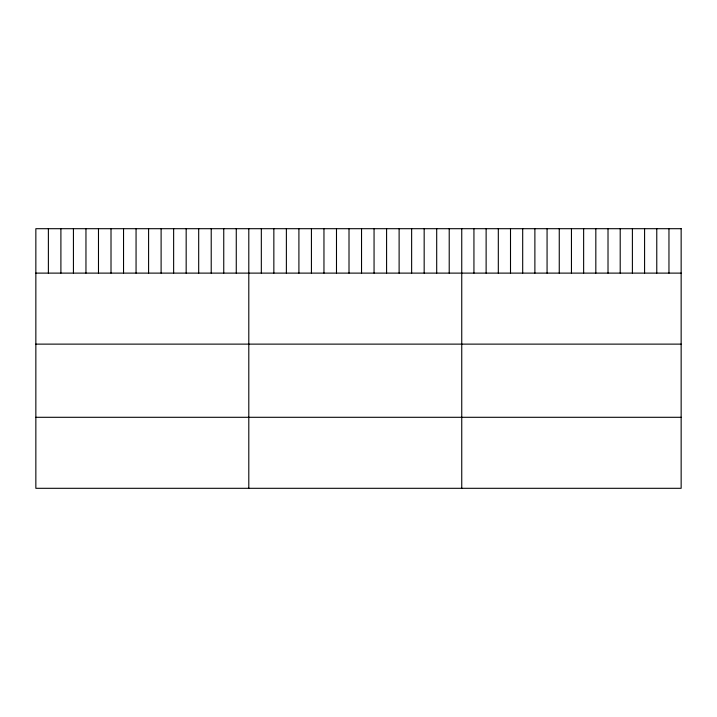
<?xml version="1.0" encoding="UTF-8"?>
<svg xmlns="http://www.w3.org/2000/svg" width="717" height="717" viewBox="0 0 717 717"><rect width="100%" height="100%" fill="white"/><g stroke="black" fill="none" stroke-linecap="round" stroke-linejoin="round"><path stroke-width="1.08" d="M35.85 273.114L681.15 273.114M35.85 344.124L681.15 344.124M35.85 417.294L681.15 417.294M668.961 228.696L668.961 273.114M656.772 228.696L656.772 273.114M644.583 228.696L644.583 273.114M632.394 228.696L632.394 273.114M620.205 228.696L620.205 273.114M608.016 228.696L608.016 273.114M595.827 228.696L595.827 273.114M583.638 228.696L583.638 273.114M571.449 228.696L571.449 273.114M559.26 228.696L559.26 273.114M547.071 228.696L547.071 273.114M534.882 228.696L534.882 273.114M522.693 228.696L522.693 273.114M510.504 228.696L510.504 273.114M498.315 228.696L498.315 273.114M486.126 228.696L486.126 273.114M473.937 228.696L473.937 273.114M461.748 228.696L461.748 488.304M449.218 228.696L449.218 273.114M436.698 228.696L436.698 273.114M424.168 228.696L424.168 273.114M411.639 228.696L411.639 273.114M399.118 228.696L399.118 273.114M386.588 228.696L386.588 273.114M374.059 228.696L374.059 273.114M361.538 228.696L361.538 273.114M349.009 228.696L349.009 273.114M336.488 228.696L336.488 273.114M323.959 228.696L323.959 273.114M311.429 228.696L311.429 273.114M298.908 228.696L298.908 273.114M286.379 228.696L286.379 273.114M273.849 228.696L273.849 273.114M261.329 228.696L261.329 273.114M248.799 228.696L248.799 488.304M236.269 228.696L236.269 273.114M223.749 228.696L223.749 273.114M211.219 228.696L211.219 273.114M198.69 228.696L198.69 273.114M186.169 228.696L186.169 273.114M173.639 228.696L173.639 273.114M161.11 228.696L161.11 273.114M148.589 228.696L148.589 273.114M136.06 228.696L136.06 273.114M123.539 228.696L123.539 273.114M111.01 228.696L111.01 273.114M98.48 228.696L98.48 273.114M85.959 228.696L85.959 273.114M73.43 228.696L73.43 273.114M60.9 228.696L60.9 273.114M48.38 228.696L48.38 273.114M681.15 228.696L35.85 228.696L35.85 488.304L681.15 488.304L681.15 228.696"/></g></svg>
